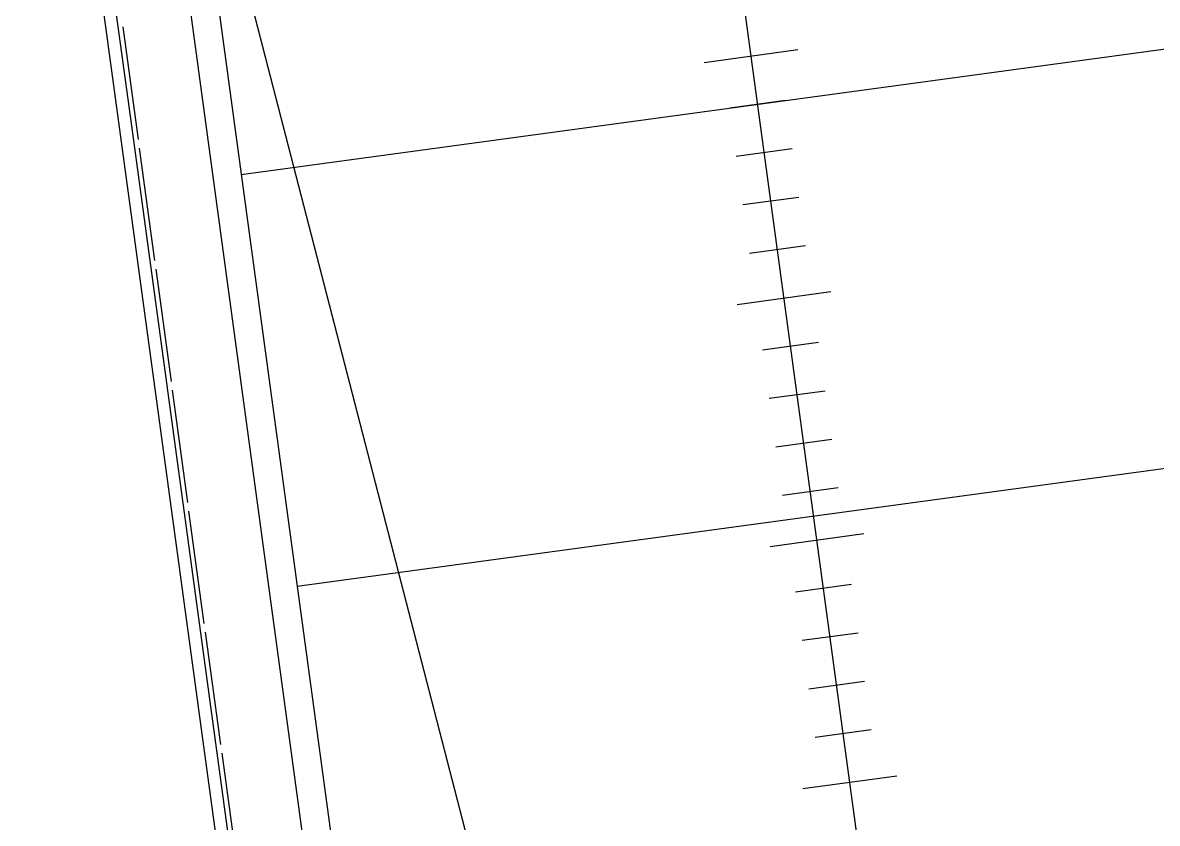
# Model space of a CAD drawing. Header units: metres. Extents: x 267365 to 277461, y 2088854 to 2108025.
# Drawn here: x 272933.7 to 272984.9, y 2094722.9 to 2094759 of the extents above; entities that cross this region are included whole.
import ezdxf

# ---------------------------------------------------------------- set-up
doc = ezdxf.new("R2010")
doc.units = ezdxf.units.M
doc.layers.add('village', color=3, linetype='Continuous')

msp = doc.modelspace()

# ---------------------------------------------------------------- linework, layer by layer
at = {"color": 30}
for p, q in [((272997.428, 2094530.529), (272954.491, 2094846.36)), ((272997.428, 2094530.529), (272954.491, 2094846.36)), ((272997.428, 2094530.529), (272954.491, 2094846.36)), ((272958.042, 2094607.659), (272933.738, 2094786.427)), ((272958.042, 2094607.659), (272933.738, 2094786.427)), ((272958.042, 2094607.659), (272933.738, 2094786.427)), ((272938.653, 2094754.36), (272934.284, 2094786.501)), ((272938.653, 2094754.36), (272934.284, 2094786.501)), ((272938.653, 2094754.36), (272934.284, 2094786.501)), ((272938.954, 2094753.746), (272938.265, 2094758.813)), ((272938.954, 2094753.746), (272938.265, 2094758.813)), ((272938.954, 2094753.746), (272938.265, 2094758.813)), ((272943.588, 2094752.159), (272990.146, 2094758.489)), ((272943.588, 2094752.159), (272990.146, 2094758.489)), ((272943.588, 2094752.159), (272990.146, 2094758.489)), ((272964.457, 2094757.219), (272968.683, 2094757.794)), ((272964.457, 2094757.219), (272968.683, 2094757.794)), ((272964.457, 2094757.219), (272968.683, 2094757.794)), ((272968.127, 2094755.496), (272965.607, 2094755.153)), ((272968.127, 2094755.496), (272965.607, 2094755.153)), ((272968.127, 2094755.496), (272965.607, 2094755.153)), ((272958.599, 2094607.679), (272938.658, 2094754.36)), ((272958.599, 2094607.679), (272938.658, 2094754.36)), ((272958.599, 2094607.679), (272938.658, 2094754.36)), ((272939.696, 2094748.29), (272939.007, 2094753.357)), ((272939.696, 2094748.29), (272939.007, 2094753.357)), ((272939.696, 2094748.29), (272939.007, 2094753.357)), ((272968.424, 2094753.313), (272965.903, 2094752.97)), ((272968.424, 2094753.313), (272965.903, 2094752.97)), ((272968.424, 2094753.313), (272965.903, 2094752.97)), ((272968.72, 2094751.131), (272966.2, 2094750.788)), ((272968.72, 2094751.131), (272966.2, 2094750.788)), ((272968.72, 2094751.131), (272966.2, 2094750.788)), ((272969.017, 2094748.948), (272966.497, 2094748.606)), ((272969.017, 2094748.948), (272966.497, 2094748.606)), ((272969.017, 2094748.948), (272966.497, 2094748.606)), ((272940.438, 2094742.834), (272939.749, 2094747.901)), ((272940.438, 2094742.834), (272939.749, 2094747.901)), ((272940.438, 2094742.834), (272939.749, 2094747.901)), ((272965.941, 2094746.307), (272970.167, 2094746.882)), ((272965.941, 2094746.307), (272970.167, 2094746.882)), ((272965.941, 2094746.307), (272970.167, 2094746.882)), ((272969.61, 2094744.583), (272967.09, 2094744.241)), ((272969.61, 2094744.583), (272967.09, 2094744.241)), ((272969.61, 2094744.583), (272967.09, 2094744.241)), ((272941.179, 2094737.378), (272940.491, 2094742.445)), ((272941.179, 2094737.378), (272940.491, 2094742.445)), ((272941.179, 2094737.378), (272940.491, 2094742.445)), ((272969.907, 2094742.401), (272967.387, 2094742.058)), ((272969.907, 2094742.401), (272967.387, 2094742.058)), ((272969.907, 2094742.401), (272967.387, 2094742.058)), ((272970.204, 2094740.219), (272967.684, 2094739.876)), ((272970.204, 2094740.219), (272967.684, 2094739.876)), ((272970.204, 2094740.219), (272967.684, 2094739.876)), ((272946.11, 2094733.609), (272992.668, 2094739.938)), ((272946.11, 2094733.609), (272992.668, 2094739.938)), ((272946.11, 2094733.609), (272992.668, 2094739.938)), ((272970.501, 2094738.036), (272967.98, 2094737.694)), ((272970.501, 2094738.036), (272967.98, 2094737.694)), ((272970.501, 2094738.036), (272967.98, 2094737.694)), ((272941.921, 2094731.922), (272941.232, 2094736.989)), ((272941.921, 2094731.922), (272941.232, 2094736.989)), ((272941.921, 2094731.922), (272941.232, 2094736.989)), ((272967.424, 2094735.395), (272971.65, 2094735.97)), ((272967.424, 2094735.395), (272971.65, 2094735.97)), ((272967.424, 2094735.395), (272971.65, 2094735.97)), ((272971.094, 2094733.671), (272968.574, 2094733.329)), ((272971.094, 2094733.671), (272968.574, 2094733.329)), ((272971.094, 2094733.671), (272968.574, 2094733.329)), ((272942.663, 2094726.466), (272941.974, 2094731.533)), ((272942.663, 2094726.466), (272941.974, 2094731.533)), ((272942.663, 2094726.466), (272941.974, 2094731.533)), ((272971.391, 2094731.489), (272968.87, 2094731.146)), ((272971.391, 2094731.489), (272968.87, 2094731.146)), ((272971.391, 2094731.489), (272968.87, 2094731.146)), ((272971.687, 2094729.307), (272969.167, 2094728.964)), ((272971.687, 2094729.307), (272969.167, 2094728.964)), ((272971.687, 2094729.307), (272969.167, 2094728.964)), ((272971.984, 2094727.124), (272969.464, 2094726.782)), ((272971.984, 2094727.124), (272969.464, 2094726.782)), ((272971.984, 2094727.124), (272969.464, 2094726.782)), ((272943.411, 2094721.01), (272942.722, 2094726.077)), ((272943.411, 2094721.01), (272942.722, 2094726.077)), ((272943.411, 2094721.01), (272942.722, 2094726.077)), ((272968.908, 2094724.483), (272973.134, 2094725.058)), ((272968.908, 2094724.483), (272973.134, 2094725.058)), ((272968.908, 2094724.483), (272973.134, 2094725.058))]:
    msp.add_line(p, q, dxfattribs=at)
at = {"color": 30, "ltscale": 100}
for p, q in [((272937.098, 2094790.36), (272947.532, 2094713.612)), ((272937.098, 2094790.36), (272947.532, 2094713.612)), ((272937.098, 2094790.36), (272947.532, 2094713.612)), ((272938.544, 2094789.26), (272948.632, 2094715.059)), ((272938.544, 2094789.26), (272948.632, 2094715.059)), ((272938.544, 2094789.26), (272948.632, 2094715.059))]:
    msp.add_line(p, q, dxfattribs=at)
at = {"layer": 'village', "color": 3}
msp.add_line((272943.855, 2094760.628), (272969.301, 2094662.164), dxfattribs=at)

doc.saveas('drawing.dxf')
